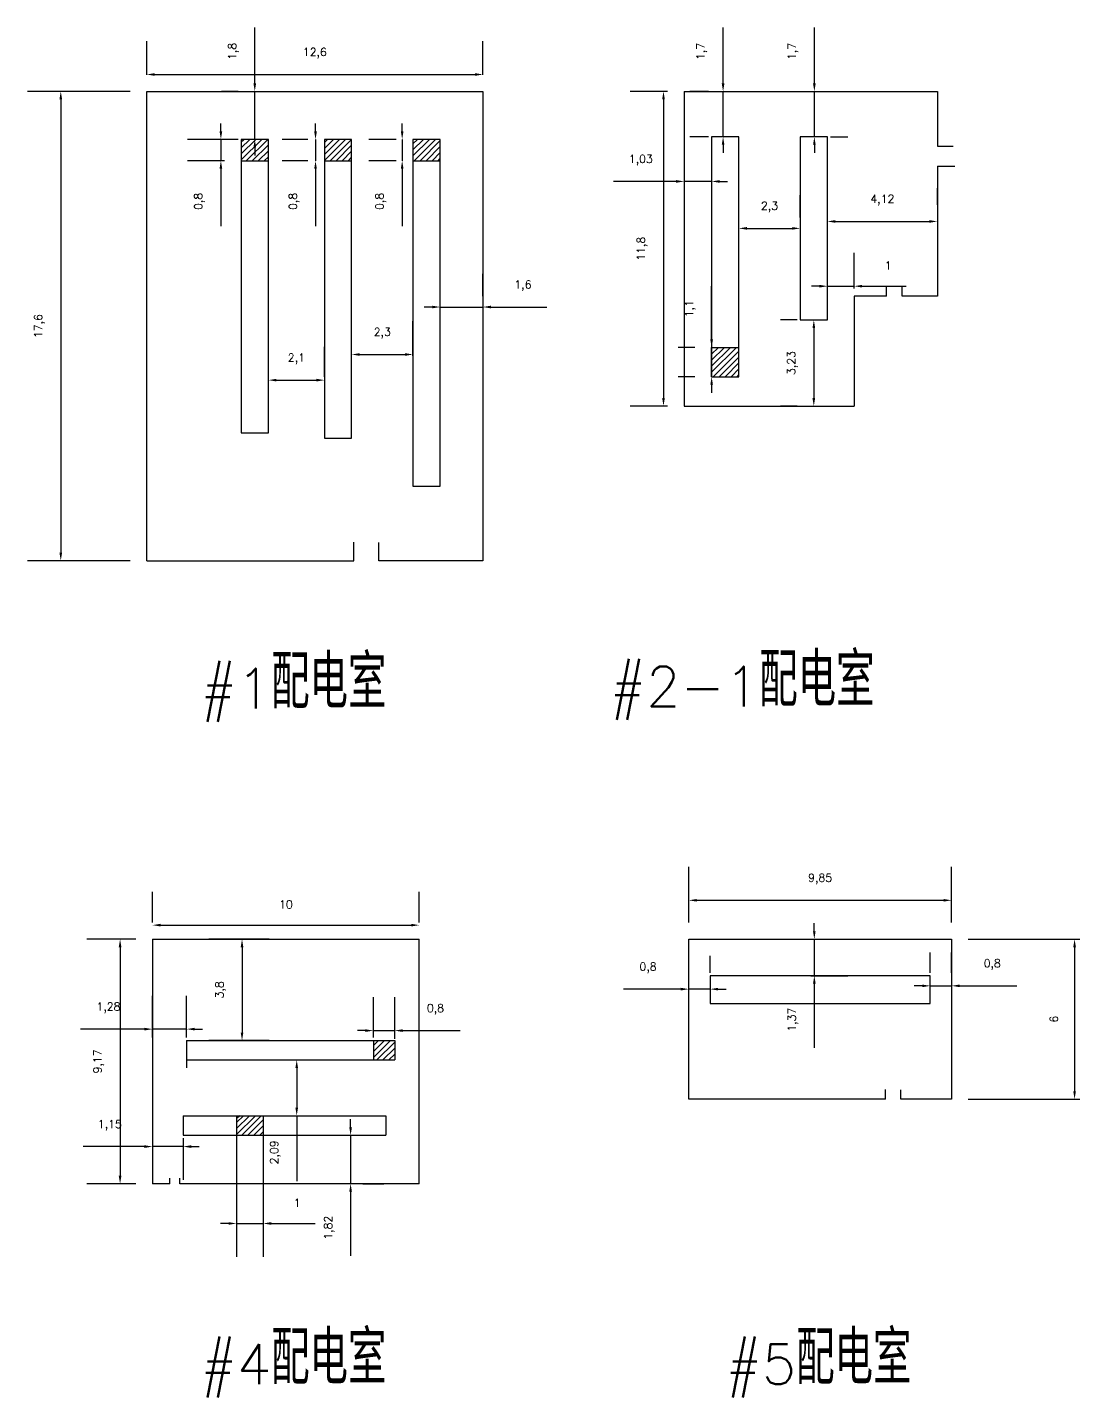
# Model space of a CAD drawing. Header units: millimetres. Extents: x 1023 to 2160, y 1387 to 2829.
# Drawn here: x 1022.7 to 1061.9, y 1386.8 to 1438.2 of the extents above; entities that cross this region are included whole.
import ezdxf

# ---------------------------------------------------------------- set-up
doc = ezdxf.new("R2010")
doc.units = ezdxf.units.MM
doc.layers.add('1', color=112, linetype='Continuous')
doc.styles.get("Standard").update_dxf_attribs({"font": 'txt', "bigfont": 'gbcbig.shx'})
doc.dimstyles.new('ISO-25', dxfattribs={"dimtxt": 0.3, "dimasz": 0.3, "dimexe": 1.25, "dimexo": 0.625, "dimtad": 1, "dimtxsty": 'Standard', "dimcen": 2.5, "dimadec": 0, "dimazin": 0, "dimtfac": 1, "dimtmove": 0, "dimatfit": 3, "dimfxl": 1, "dimarcsym": 0})

# ---------------------------------------------------------------- blocks, each defined once
blk = doc.blocks.new('*D1')
at = {"layer": '1', "color": 0, "lineweight": -2, "transparency": 16777216}
for p, q in [((1027.391, 1404.66), (1027.391, 1405.811)), ((1037.391, 1404.66), (1037.391, 1405.811)), ((1027.691, 1404.561), (1037.091, 1404.561))]:
    blk.add_line(p, q, dxfattribs=at)
at = {"layer": '1', "color": 0, "transparency": 16777216}
for points in [[(1027.691, 1404.611), (1027.691, 1404.511), (1027.391, 1404.561)], [(1037.091, 1404.611), (1037.091, 1404.511), (1037.391, 1404.561)]]:
    blk.add_solid(points, dxfattribs=at)
at = {"layer": 'Defpoints', "color": 0, "transparency": 16777216}
for p in [(1037.391, 1404.561), (1027.391, 1404.035), (1037.391, 1404.035)]:
    blk.add_point(p, dxfattribs=at)
at = {"layer": '1', "color": 0, "transparency": 16777216, "insert": (1032.391, 1405.336), "char_height": 0.3, "attachment_point": 5}
blk.add_mtext('10', dxfattribs=at)
blk = doc.blocks.new('*D2')
at = {"layer": '1', "color": 0, "lineweight": -2, "transparency": 16777216}
for p, q in [((1026.766, 1404.035), (1024.926, 1404.035)), ((1026.176, 1403.735), (1026.176, 1395.165)), ((1026.766, 1394.865), (1024.926, 1394.865))]:
    blk.add_line(p, q, dxfattribs=at)
at = {"layer": '1', "color": 0, "transparency": 16777216}
for points in [[(1026.126, 1403.735), (1026.226, 1403.735), (1026.176, 1404.035)], [(1026.126, 1395.165), (1026.226, 1395.165), (1026.176, 1394.865)]]:
    blk.add_solid(points, dxfattribs=at)
at = {"layer": 'Defpoints', "color": 0, "transparency": 16777216}
for p in [(1027.391, 1404.035), (1026.176, 1394.865), (1027.391, 1394.865)]:
    blk.add_point(p, dxfattribs=at)
at = {"layer": '1', "color": 0, "transparency": 16777216, "insert": (1025.376, 1399.45), "char_height": 0.3, "attachment_point": 5, "rotation": 90}
blk.add_mtext('9,17', dxfattribs=at)
blk = doc.blocks.new('*D3')
at = {"layer": '1', "color": 0, "lineweight": -2, "transparency": 16777216}
for p, q in [((1031.766, 1404.035), (1029.496, 1404.035)), ((1030.746, 1403.735), (1030.746, 1400.535)), ((1031.766, 1400.235), (1029.496, 1400.235))]:
    blk.add_line(p, q, dxfattribs=at)
at = {"layer": '1', "color": 0, "transparency": 16777216}
for points in [[(1030.696, 1403.735), (1030.796, 1403.735), (1030.746, 1404.035)], [(1030.696, 1400.535), (1030.796, 1400.535), (1030.746, 1400.235)]]:
    blk.add_solid(points, dxfattribs=at)
at = {"layer": 'Defpoints', "color": 0, "transparency": 16777216}
for p in [(1032.391, 1404.035), (1030.746, 1400.235), (1032.391, 1400.235)]:
    blk.add_point(p, dxfattribs=at)
at = {"layer": '1', "color": 0, "transparency": 16777216, "insert": (1029.946, 1402.135), "char_height": 0.3, "attachment_point": 5, "rotation": 90}
blk.add_mtext('3,8', dxfattribs=at)
blk = doc.blocks.new('*D4')
at = {"layer": '1', "color": 0, "lineweight": -2, "transparency": 16777216}
for p, q in [((1027.391, 1400.35), (1027.391, 1401.912)), ((1028.671, 1400.35), (1028.671, 1401.912)), ((1027.091, 1400.662), (1024.691, 1400.662)), ((1028.671, 1400.662), (1027.391, 1400.662)), ((1028.971, 1400.662), (1029.271, 1400.662))]:
    blk.add_line(p, q, dxfattribs=at)
at = {"layer": '1', "color": 0, "transparency": 16777216}
for points in [[(1027.091, 1400.712), (1027.091, 1400.612), (1027.391, 1400.662)], [(1028.971, 1400.712), (1028.971, 1400.612), (1028.671, 1400.662)]]:
    blk.add_solid(points, dxfattribs=at)
at = {"layer": 'Defpoints', "color": 0, "transparency": 16777216}
for p in [(1027.391, 1400.662), (1027.391, 1399.725), (1028.671, 1399.725)]:
    blk.add_point(p, dxfattribs=at)
at = {"layer": '1', "color": 0, "transparency": 16777216, "insert": (1025.741, 1401.462), "char_height": 0.3, "attachment_point": 5}
blk.add_mtext('1,28', dxfattribs=at)
blk = doc.blocks.new('*D5')
at = {"layer": '1', "color": 0, "lineweight": -2, "transparency": 16777216}
for p, q in [((1027.391, 1396.57), (1027.391, 1395.008)), ((1028.541, 1396.57), (1028.541, 1395.008)), ((1027.091, 1396.258), (1024.791, 1396.258)), ((1028.541, 1396.258), (1027.391, 1396.258)), ((1028.841, 1396.258), (1029.141, 1396.258))]:
    blk.add_line(p, q, dxfattribs=at)
at = {"layer": '1', "color": 0, "transparency": 16777216}
for points in [[(1027.091, 1396.308), (1027.091, 1396.208), (1027.391, 1396.258)], [(1028.841, 1396.308), (1028.841, 1396.208), (1028.541, 1396.258)]]:
    blk.add_solid(points, dxfattribs=at)
at = {"layer": 'Defpoints', "color": 0, "transparency": 16777216}
for p in [(1027.391, 1397.195), (1028.541, 1397.195), (1027.391, 1396.258)]:
    blk.add_point(p, dxfattribs=at)
at = {"layer": '1', "color": 0, "transparency": 16777216, "insert": (1025.791, 1397.058), "char_height": 0.3, "attachment_point": 5}
blk.add_mtext('1,15', dxfattribs=at)
blk = doc.blocks.new('*D8')
at = {"layer": '1', "color": 0, "lineweight": -2, "transparency": 16777216}
for p, q in [((1035.671, 1400.35), (1035.671, 1401.856)), ((1036.471, 1400.299), (1036.471, 1401.856)), ((1035.371, 1400.606), (1035.071, 1400.606)), ((1035.671, 1400.606), (1036.471, 1400.606)), ((1036.771, 1400.606), (1038.921, 1400.606))]:
    blk.add_line(p, q, dxfattribs=at)
at = {"layer": '1', "color": 0, "transparency": 16777216}
for points in [[(1035.371, 1400.656), (1035.371, 1400.556), (1035.671, 1400.606)], [(1036.771, 1400.656), (1036.771, 1400.556), (1036.471, 1400.606)]]:
    blk.add_solid(points, dxfattribs=at)
at = {"layer": 'Defpoints', "color": 0, "transparency": 16777216}
for p in [(1036.471, 1400.606), (1035.671, 1399.725), (1036.471, 1399.674)]:
    blk.add_point(p, dxfattribs=at)
at = {"layer": '1', "color": 0, "transparency": 16777216, "insert": (1037.996, 1401.406), "char_height": 0.3, "attachment_point": 5}
blk.add_mtext('0,8', dxfattribs=at)
blk = doc.blocks.new('*D10')
at = {"layer": '1', "color": 0, "lineweight": -2, "transparency": 16777216}
for p, q in [((1034.816, 1396.985), (1034.816, 1397.285)), ((1034.816, 1396.685), (1034.816, 1394.865)), ((1035.269, 1396.685), (1036.066, 1396.685)), ((1034.816, 1394.565), (1034.816, 1392.165)), ((1035.269, 1394.865), (1036.066, 1394.865))]:
    blk.add_line(p, q, dxfattribs=at)
at = {"layer": '1', "color": 0, "transparency": 16777216}
for points in [[(1034.766, 1396.985), (1034.866, 1396.985), (1034.816, 1396.685)], [(1034.766, 1394.565), (1034.866, 1394.565), (1034.816, 1394.865)]]:
    blk.add_solid(points, dxfattribs=at)
at = {"layer": 'Defpoints', "color": 0, "transparency": 16777216}
for p in [(1034.644, 1396.685), (1034.644, 1394.865), (1034.816, 1394.865)]:
    blk.add_point(p, dxfattribs=at)
at = {"layer": '1', "color": 0, "transparency": 16777216, "insert": (1034.016, 1393.215), "char_height": 0.3, "attachment_point": 5, "rotation": 90}
blk.add_mtext('1,82', dxfattribs=at)
blk = doc.blocks.new('*D11')
at = {"layer": '1', "color": 0, "lineweight": -2, "transparency": 16777216}
for p, q in [((1032.459, 1399.505), (1034.046, 1399.505)), ((1032.796, 1399.205), (1032.796, 1397.715)), ((1032.459, 1397.415), (1034.046, 1397.415)), ((1032.796, 1397.415), (1032.796, 1394.965))]:
    blk.add_line(p, q, dxfattribs=at)
at = {"layer": '1', "color": 0, "transparency": 16777216}
for points in [[(1032.746, 1399.205), (1032.846, 1399.205), (1032.796, 1399.505)], [(1032.746, 1397.715), (1032.846, 1397.715), (1032.796, 1397.415)]]:
    blk.add_solid(points, dxfattribs=at)
at = {"layer": 'Defpoints', "color": 0, "transparency": 16777216}
for p in [(1031.834, 1399.505), (1031.834, 1397.415), (1032.796, 1397.415)]:
    blk.add_point(p, dxfattribs=at)
at = {"layer": '1', "color": 0, "transparency": 16777216, "insert": (1031.996, 1396.04), "char_height": 0.3, "attachment_point": 5, "rotation": 90}
blk.add_mtext('2,09', dxfattribs=at)
blk = doc.blocks.new('*D12')
at = {"layer": '1', "color": 0, "lineweight": -2, "transparency": 16777216}
for p, q in [((1030.541, 1396.79), (1030.541, 1392.124)), ((1031.541, 1396.79), (1031.541, 1392.124)), ((1030.241, 1393.374), (1029.941, 1393.374)), ((1030.541, 1393.374), (1031.541, 1393.374)), ((1031.841, 1393.374), (1033.491, 1393.374))]:
    blk.add_line(p, q, dxfattribs=at)
at = {"layer": '1', "color": 0, "transparency": 16777216}
for points in [[(1030.241, 1393.424), (1030.241, 1393.324), (1030.541, 1393.374)], [(1031.841, 1393.424), (1031.841, 1393.324), (1031.541, 1393.374)]]:
    blk.add_solid(points, dxfattribs=at)
at = {"layer": 'Defpoints', "color": 0, "transparency": 16777216}
for p in [(1030.541, 1397.415), (1031.541, 1397.415), (1031.541, 1393.374)]:
    blk.add_point(p, dxfattribs=at)
at = {"layer": '1', "color": 0, "transparency": 16777216, "insert": (1032.816, 1394.149), "char_height": 0.3, "attachment_point": 5}
blk.add_mtext('1', dxfattribs=at)
blk = doc.blocks.new('*D13')
at = {"layer": '1', "color": 0, "lineweight": -2, "transparency": 16777216}
for p, q in [((1047.489, 1402.77), (1047.489, 1403.411)), ((1048.289, 1402.77), (1048.289, 1403.411)), ((1047.189, 1402.161), (1045.039, 1402.161)), ((1048.289, 1402.161), (1047.489, 1402.161)), ((1048.589, 1402.161), (1048.889, 1402.161))]:
    blk.add_line(p, q, dxfattribs=at)
at = {"layer": '1', "color": 0, "transparency": 16777216}
for points in [[(1047.189, 1402.211), (1047.189, 1402.111), (1047.489, 1402.161)], [(1048.589, 1402.211), (1048.589, 1402.111), (1048.289, 1402.161)]]:
    blk.add_solid(points, dxfattribs=at)
at = {"layer": 'Defpoints', "color": 0, "transparency": 16777216}
for p in [(1047.489, 1402.161), (1047.489, 1402.145), (1048.289, 1402.145)]:
    blk.add_point(p, dxfattribs=at)
at = {"layer": '1', "color": 0, "transparency": 16777216, "insert": (1045.964, 1402.961), "char_height": 0.3, "attachment_point": 5}
blk.add_mtext('0,8', dxfattribs=at)
blk = doc.blocks.new('*D15')
at = {"layer": '1', "color": 0, "lineweight": -2, "transparency": 16777216}
for p, q in [((1056.539, 1402.77), (1056.539, 1403.535)), ((1057.339, 1402.77), (1057.339, 1403.535)), ((1056.239, 1402.285), (1055.939, 1402.285)), ((1056.539, 1402.285), (1057.339, 1402.285)), ((1057.639, 1402.285), (1059.789, 1402.285))]:
    blk.add_line(p, q, dxfattribs=at)
at = {"layer": '1', "color": 0, "transparency": 16777216}
for points in [[(1056.239, 1402.335), (1056.239, 1402.235), (1056.539, 1402.285)], [(1057.639, 1402.335), (1057.639, 1402.235), (1057.339, 1402.285)]]:
    blk.add_solid(points, dxfattribs=at)
at = {"layer": 'Defpoints', "color": 0, "transparency": 16777216}
for p in [(1056.539, 1402.145), (1057.339, 1402.285), (1057.339, 1402.145)]:
    blk.add_point(p, dxfattribs=at)
at = {"layer": '1', "color": 0, "transparency": 16777216, "insert": (1058.864, 1403.085), "char_height": 0.3, "attachment_point": 5}
blk.add_mtext('0,8', dxfattribs=at)
blk = doc.blocks.new('*D17')
at = {"layer": '1', "color": 0, "lineweight": -2, "transparency": 16777216}
for p, q in [((1057.964, 1404.035), (1063.2, 1404.035)), ((1061.95, 1403.735), (1061.95, 1398.335)), ((1057.964, 1398.035), (1063.2, 1398.035))]:
    blk.add_line(p, q, dxfattribs=at)
at = {"layer": '1', "color": 0, "transparency": 16777216}
for points in [[(1061.9, 1403.735), (1062, 1403.735), (1061.95, 1404.035)], [(1061.9, 1398.335), (1062, 1398.335), (1061.95, 1398.035)]]:
    blk.add_solid(points, dxfattribs=at)
at = {"layer": 'Defpoints', "color": 0, "transparency": 16777216}
for p in [(1057.339, 1404.035), (1057.339, 1398.035), (1061.95, 1398.035)]:
    blk.add_point(p, dxfattribs=at)
at = {"layer": '1', "color": 0, "transparency": 16777216, "insert": (1061.175, 1401.035), "char_height": 0.3, "attachment_point": 5, "rotation": 90}
blk.add_mtext('6', dxfattribs=at)
blk = doc.blocks.new('*D31')
at = {"layer": '1', "color": 0, "lineweight": -2, "transparency": 16777216}
for p, q in [((1052.196, 1404.335), (1052.196, 1404.635)), ((1052.066, 1404.035), (1053.446, 1404.035)), ((1052.196, 1404.035), (1052.196, 1402.665)), ((1052.066, 1402.665), (1053.446, 1402.665)), ((1052.196, 1402.365), (1052.196, 1399.965))]:
    blk.add_line(p, q, dxfattribs=at)
at = {"layer": '1', "color": 0, "transparency": 16777216}
for points in [[(1052.146, 1404.335), (1052.246, 1404.335), (1052.196, 1404.035)], [(1052.146, 1402.365), (1052.246, 1402.365), (1052.196, 1402.665)]]:
    blk.add_solid(points, dxfattribs=at)
at = {"layer": 'Defpoints', "color": 0, "transparency": 16777216}
for p in [(1051.441, 1404.035), (1051.441, 1402.665), (1052.196, 1402.665)]:
    blk.add_point(p, dxfattribs=at)
at = {"layer": '1', "color": 0, "transparency": 16777216, "insert": (1051.396, 1401.015), "char_height": 0.3, "attachment_point": 5, "rotation": 90}
blk.add_mtext('1,37', dxfattribs=at)
blk = doc.blocks.new('*D32')
at = {"layer": '1', "color": 0, "lineweight": -2, "transparency": 16777216}
for p, q in [((1047.489, 1404.66), (1047.489, 1406.742)), ((1057.339, 1404.66), (1057.339, 1406.742)), ((1047.789, 1405.492), (1057.039, 1405.492))]:
    blk.add_line(p, q, dxfattribs=at)
at = {"layer": '1', "color": 0, "transparency": 16777216}
for points in [[(1047.789, 1405.542), (1047.789, 1405.442), (1047.489, 1405.492)], [(1057.039, 1405.542), (1057.039, 1405.442), (1057.339, 1405.492)]]:
    blk.add_solid(points, dxfattribs=at)
at = {"layer": 'Defpoints', "color": 0, "transparency": 16777216}
for p in [(1057.339, 1405.492), (1047.489, 1404.035), (1057.339, 1404.035)]:
    blk.add_point(p, dxfattribs=at)
at = {"layer": '1', "color": 0, "transparency": 16777216, "insert": (1052.414, 1406.292), "char_height": 0.3, "attachment_point": 5}
blk.add_mtext('9,85', dxfattribs=at)
blk = doc.blocks.new('*D34')
at = {"layer": '1', "color": 0, "lineweight": -2, "transparency": 16777216}
for p, q in [((1027.174, 1436.448), (1027.174, 1437.707)), ((1039.774, 1436.448), (1039.774, 1437.707)), ((1027.474, 1436.457), (1039.474, 1436.457))]:
    blk.add_line(p, q, dxfattribs=at)
at = {"layer": '1', "color": 0, "transparency": 16777216}
for points in [[(1027.474, 1436.507), (1027.474, 1436.407), (1027.174, 1436.457)], [(1039.474, 1436.507), (1039.474, 1436.407), (1039.774, 1436.457)]]:
    blk.add_solid(points, dxfattribs=at)
at = {"layer": 'Defpoints', "color": 0, "transparency": 16777216}
for p in [(1039.774, 1436.457), (1027.174, 1435.823), (1039.774, 1435.823)]:
    blk.add_point(p, dxfattribs=at)
at = {"layer": '1', "color": 0, "transparency": 16777216, "insert": (1033.474, 1437.257), "char_height": 0.3, "attachment_point": 5}
blk.add_mtext('12,6', dxfattribs=at)
blk = doc.blocks.new('*D35')
at = {"layer": '1', "color": 0, "lineweight": -2, "transparency": 16777216}
for p, q in [((1038.174, 1428.148), (1038.174, 1428.988)), ((1039.774, 1428.148), (1039.774, 1428.988)), ((1037.874, 1427.738), (1037.574, 1427.738)), ((1038.174, 1427.738), (1039.774, 1427.738)), ((1040.074, 1427.738), (1042.174, 1427.738))]:
    blk.add_line(p, q, dxfattribs=at)
at = {"layer": '1', "color": 0, "transparency": 16777216}
for points in [[(1037.874, 1427.788), (1037.874, 1427.688), (1038.174, 1427.738)], [(1040.074, 1427.788), (1040.074, 1427.688), (1039.774, 1427.738)]]:
    blk.add_solid(points, dxfattribs=at)
at = {"layer": 'Defpoints', "color": 0, "transparency": 16777216}
for p in [(1038.174, 1427.523), (1039.774, 1427.738), (1039.774, 1427.523)]:
    blk.add_point(p, dxfattribs=at)
at = {"layer": '1', "color": 0, "transparency": 16777216, "insert": (1041.274, 1428.538), "char_height": 0.3, "attachment_point": 5}
blk.add_mtext('1,6', dxfattribs=at)
blk = doc.blocks.new('*D36')
at = {"layer": '1', "color": 0, "lineweight": -2, "transparency": 16777216}
for p, q in [((1034.854, 1425.907), (1034.854, 1427.208)), ((1037.154, 1425.907), (1037.154, 1427.208)), ((1035.154, 1425.958), (1036.854, 1425.958))]:
    blk.add_line(p, q, dxfattribs=at)
at = {"layer": '1', "color": 0, "transparency": 16777216}
for points in [[(1035.154, 1426.008), (1035.154, 1425.908), (1034.854, 1425.958)], [(1036.854, 1426.008), (1036.854, 1425.908), (1037.154, 1425.958)]]:
    blk.add_solid(points, dxfattribs=at)
at = {"layer": 'Defpoints', "color": 0, "transparency": 16777216}
for p in [(1037.154, 1425.958), (1034.854, 1425.282), (1037.154, 1425.282)]:
    blk.add_point(p, dxfattribs=at)
at = {"layer": '1', "color": 0, "transparency": 16777216, "insert": (1036.004, 1426.758), "char_height": 0.3, "attachment_point": 5}
blk.add_mtext('2,3', dxfattribs=at)
blk = doc.blocks.new('*D37')
at = {"layer": '1', "color": 0, "lineweight": -2, "transparency": 16777216}
for p, q in [((1031.734, 1425.124), (1031.734, 1426.247)), ((1033.834, 1425.124), (1033.834, 1426.247)), ((1032.034, 1424.997), (1033.534, 1424.997))]:
    blk.add_line(p, q, dxfattribs=at)
at = {"layer": '1', "color": 0, "transparency": 16777216}
for points in [[(1032.034, 1425.047), (1032.034, 1424.947), (1031.734, 1424.997)], [(1033.534, 1425.047), (1033.534, 1424.947), (1033.834, 1424.997)]]:
    blk.add_solid(points, dxfattribs=at)
at = {"layer": 'Defpoints', "color": 0, "transparency": 16777216}
for p in [(1033.834, 1424.997), (1031.734, 1424.499), (1033.834, 1424.499)]:
    blk.add_point(p, dxfattribs=at)
at = {"layer": '1', "color": 0, "transparency": 16777216, "insert": (1032.784, 1425.797), "char_height": 0.3, "attachment_point": 5}
blk.add_mtext('2,1', dxfattribs=at)
blk = doc.blocks.new('*D38')
at = {"layer": '1', "color": 0, "lineweight": -2, "transparency": 16777216}
for p, q in [((1029.954, 1434.323), (1029.954, 1434.623)), ((1030.089, 1434.023), (1028.704, 1434.023)), ((1029.954, 1434.023), (1029.954, 1433.223)), ((1030.089, 1433.223), (1028.704, 1433.223)), ((1029.954, 1432.923), (1029.954, 1430.773))]:
    blk.add_line(p, q, dxfattribs=at)
at = {"layer": '1', "color": 0, "transparency": 16777216}
for points in [[(1029.904, 1434.323), (1030.004, 1434.323), (1029.954, 1434.023)], [(1029.904, 1432.923), (1030.004, 1432.923), (1029.954, 1433.223)]]:
    blk.add_solid(points, dxfattribs=at)
at = {"layer": 'Defpoints', "color": 0, "transparency": 16777216}
for p in [(1030.714, 1434.023), (1029.954, 1433.223), (1030.714, 1433.223)]:
    blk.add_point(p, dxfattribs=at)
at = {"layer": '1', "color": 0, "transparency": 16777216, "insert": (1029.154, 1431.698), "char_height": 0.3, "attachment_point": 5, "rotation": 90}
blk.add_mtext('0,8', dxfattribs=at)
blk = doc.blocks.new('*D39')
at = {"layer": '1', "color": 0, "lineweight": -2, "transparency": 16777216}
for p, q in [((1033.501, 1434.323), (1033.501, 1434.623)), ((1033.209, 1434.023), (1032.251, 1434.023)), ((1033.501, 1434.023), (1033.501, 1433.223)), ((1033.209, 1433.223), (1032.251, 1433.223)), ((1033.501, 1432.923), (1033.501, 1430.773))]:
    blk.add_line(p, q, dxfattribs=at)
at = {"layer": '1', "color": 0, "transparency": 16777216}
for points in [[(1033.451, 1434.323), (1033.551, 1434.323), (1033.501, 1434.023)], [(1033.451, 1432.923), (1033.551, 1432.923), (1033.501, 1433.223)]]:
    blk.add_solid(points, dxfattribs=at)
at = {"layer": 'Defpoints', "color": 0, "transparency": 16777216}
for p in [(1033.834, 1434.023), (1033.501, 1433.223), (1033.834, 1433.223)]:
    blk.add_point(p, dxfattribs=at)
at = {"layer": '1', "color": 0, "transparency": 16777216, "insert": (1032.701, 1431.698), "char_height": 0.3, "attachment_point": 5, "rotation": 90}
blk.add_mtext('0,8', dxfattribs=at)
blk = doc.blocks.new('*D40')
at = {"layer": '1', "color": 0, "lineweight": -2, "transparency": 16777216}
for p, q in [((1036.748, 1434.323), (1036.748, 1434.623)), ((1036.529, 1434.023), (1035.498, 1434.023)), ((1036.748, 1434.023), (1036.748, 1433.223)), ((1036.529, 1433.223), (1035.498, 1433.223)), ((1036.748, 1432.923), (1036.748, 1430.773))]:
    blk.add_line(p, q, dxfattribs=at)
at = {"layer": '1', "color": 0, "transparency": 16777216}
for points in [[(1036.698, 1434.323), (1036.798, 1434.323), (1036.748, 1434.023)], [(1036.698, 1432.923), (1036.798, 1432.923), (1036.748, 1433.223)]]:
    blk.add_solid(points, dxfattribs=at)
at = {"layer": 'Defpoints', "color": 0, "transparency": 16777216}
for p in [(1037.154, 1434.023), (1036.748, 1433.223), (1037.154, 1433.223)]:
    blk.add_point(p, dxfattribs=at)
at = {"layer": '1', "color": 0, "transparency": 16777216, "insert": (1035.948, 1431.698), "char_height": 0.3, "attachment_point": 5, "rotation": 90}
blk.add_mtext('0,8', dxfattribs=at)
blk = doc.blocks.new('*D41')
at = {"layer": '1', "color": 0, "lineweight": -2, "transparency": 16777216}
for p, q in [((1026.549, 1435.823), (1022.703, 1435.823)), ((1023.953, 1435.523), (1023.953, 1418.523)), ((1026.549, 1418.223), (1022.703, 1418.223))]:
    blk.add_line(p, q, dxfattribs=at)
at = {"layer": '1', "color": 0, "transparency": 16777216}
for points in [[(1023.903, 1435.523), (1024.003, 1435.523), (1023.953, 1435.823)], [(1023.903, 1418.523), (1024.003, 1418.523), (1023.953, 1418.223)]]:
    blk.add_solid(points, dxfattribs=at)
at = {"layer": 'Defpoints', "color": 0, "transparency": 16777216}
for p in [(1027.174, 1435.823), (1023.953, 1418.223), (1027.174, 1418.223)]:
    blk.add_point(p, dxfattribs=at)
at = {"layer": '1', "color": 0, "transparency": 16777216, "insert": (1023.153, 1427.023), "char_height": 0.3, "attachment_point": 5, "rotation": 90}
blk.add_mtext('17,6', dxfattribs=at)
blk = doc.blocks.new('*D42')
at = {"layer": '1', "color": 0, "lineweight": -2, "transparency": 16777216}
for p, q in [((1031.224, 1436.123), (1031.224, 1438.223)), ((1030.599, 1435.823), (1029.974, 1435.823)), ((1031.224, 1434.023), (1031.224, 1435.823)), ((1030.599, 1434.023), (1029.974, 1434.023)), ((1031.224, 1433.723), (1031.224, 1433.423))]:
    blk.add_line(p, q, dxfattribs=at)
at = {"layer": '1', "color": 0, "transparency": 16777216}
for points in [[(1031.174, 1436.123), (1031.274, 1436.123), (1031.224, 1435.823)], [(1031.174, 1433.723), (1031.274, 1433.723), (1031.224, 1434.023)]]:
    blk.add_solid(points, dxfattribs=at)
at = {"layer": 'Defpoints', "color": 0, "transparency": 16777216}
for p in [(1031.224, 1435.823), (1031.224, 1435.823), (1031.224, 1434.023)]:
    blk.add_point(p, dxfattribs=at)
at = {"layer": '1', "color": 0, "transparency": 16777216, "insert": (1030.424, 1437.323), "char_height": 0.3, "attachment_point": 5, "rotation": 90}
blk.add_mtext('1,8', dxfattribs=at)
blk = doc.blocks.new('*D44')
at = {"layer": '1', "color": 0, "lineweight": -2, "transparency": 16777216}
for p, q in [((1046.692, 1435.823), (1045.293, 1435.823)), ((1046.543, 1435.523), (1046.543, 1424.323)), ((1046.692, 1424.023), (1045.293, 1424.023))]:
    blk.add_line(p, q, dxfattribs=at)
at = {"layer": '1', "color": 0, "transparency": 16777216}
for points in [[(1046.493, 1435.523), (1046.593, 1435.523), (1046.543, 1435.823)], [(1046.493, 1424.323), (1046.593, 1424.323), (1046.543, 1424.023)]]:
    blk.add_solid(points, dxfattribs=at)
at = {"layer": 'Defpoints', "color": 0, "transparency": 16777216}
for p in [(1047.317, 1435.823), (1046.543, 1424.023), (1047.317, 1424.023)]:
    blk.add_point(p, dxfattribs=at)
at = {"layer": '1', "color": 0, "transparency": 16777216, "insert": (1045.743, 1429.923), "char_height": 0.3, "attachment_point": 5, "rotation": 90}
blk.add_mtext('11,8', dxfattribs=at)
blk = doc.blocks.new('*D45')
at = {"layer": '1', "color": 0, "lineweight": -2, "transparency": 16777216}
for p, q in [((1048.776, 1436.123), (1048.776, 1438.223)), ((1048.232, 1435.823), (1047.526, 1435.823)), ((1048.776, 1434.123), (1048.776, 1435.823)), ((1048.232, 1434.123), (1047.526, 1434.123)), ((1048.776, 1433.823), (1048.776, 1433.523))]:
    blk.add_line(p, q, dxfattribs=at)
at = {"layer": '1', "color": 0, "transparency": 16777216}
for points in [[(1048.726, 1436.123), (1048.826, 1436.123), (1048.776, 1435.823)], [(1048.726, 1433.823), (1048.826, 1433.823), (1048.776, 1434.123)]]:
    blk.add_solid(points, dxfattribs=at)
at = {"layer": 'Defpoints', "color": 0, "transparency": 16777216}
for p in [(1048.776, 1435.823), (1048.857, 1435.823), (1048.857, 1434.123)]:
    blk.add_point(p, dxfattribs=at)
at = {"layer": '1', "color": 0, "transparency": 16777216, "insert": (1047.976, 1437.323), "char_height": 0.3, "attachment_point": 5, "rotation": 90}
blk.add_mtext('1,7', dxfattribs=at)
blk = doc.blocks.new('*D46')
at = {"layer": '1', "color": 0, "lineweight": -2, "transparency": 16777216}
for p, q in [((1052.197, 1436.123), (1052.197, 1438.223)), ((1052.197, 1434.123), (1052.197, 1435.823)), ((1052.802, 1435.823), (1053.447, 1435.823)), ((1052.802, 1434.123), (1053.447, 1434.123)), ((1052.197, 1433.823), (1052.197, 1433.523))]:
    blk.add_line(p, q, dxfattribs=at)
at = {"layer": '1', "color": 0, "transparency": 16777216}
for points in [[(1052.147, 1436.123), (1052.247, 1436.123), (1052.197, 1435.823)], [(1052.147, 1433.823), (1052.247, 1433.823), (1052.197, 1434.123)]]:
    blk.add_solid(points, dxfattribs=at)
at = {"layer": 'Defpoints', "color": 0, "transparency": 16777216}
for p in [(1052.177, 1435.823), (1052.197, 1435.823), (1052.177, 1434.123)]:
    blk.add_point(p, dxfattribs=at)
at = {"layer": '1', "color": 0, "transparency": 16777216, "insert": (1051.397, 1437.323), "char_height": 0.3, "attachment_point": 5, "rotation": 90}
blk.add_mtext('1,7', dxfattribs=at)
blk = doc.blocks.new('*D47')
at = {"layer": '1', "color": 0, "lineweight": -2, "transparency": 16777216}
for p, q in [((1049.367, 1431.093), (1049.367, 1431.938)), ((1051.667, 1431.093), (1051.667, 1431.938)), ((1049.667, 1430.688), (1051.367, 1430.688))]:
    blk.add_line(p, q, dxfattribs=at)
at = {"layer": '1', "color": 0, "transparency": 16777216}
for points in [[(1049.667, 1430.738), (1049.667, 1430.638), (1049.367, 1430.688)], [(1051.367, 1430.738), (1051.367, 1430.638), (1051.667, 1430.688)]]:
    blk.add_solid(points, dxfattribs=at)
at = {"layer": 'Defpoints', "color": 0, "transparency": 16777216}
for p in [(1049.367, 1430.468), (1051.667, 1430.688), (1051.667, 1430.468)]:
    blk.add_point(p, dxfattribs=at)
at = {"layer": '1', "color": 0, "transparency": 16777216, "insert": (1050.517, 1431.488), "char_height": 0.3, "attachment_point": 5}
blk.add_mtext('2,3', dxfattribs=at)
blk = doc.blocks.new('*D49')
at = {"layer": '1', "color": 0, "lineweight": -2, "transparency": 16777216}
for p, q in [((1047.017, 1432.448), (1044.667, 1432.448)), ((1048.347, 1432.448), (1047.317, 1432.448)), ((1048.647, 1432.448), (1048.947, 1432.448)), ((1047.317, 1432.24), (1047.317, 1431.198)), ((1048.347, 1432.24), (1048.347, 1431.198))]:
    blk.add_line(p, q, dxfattribs=at)
at = {"layer": '1', "color": 0, "transparency": 16777216}
for points in [[(1047.017, 1432.498), (1047.017, 1432.398), (1047.317, 1432.448)], [(1048.647, 1432.498), (1048.647, 1432.398), (1048.347, 1432.448)]]:
    blk.add_solid(points, dxfattribs=at)
at = {"layer": 'Defpoints', "color": 0, "transparency": 16777216}
for p in [(1047.317, 1432.865), (1047.317, 1432.448), (1048.347, 1432.865)]:
    blk.add_point(p, dxfattribs=at)
at = {"layer": '1', "color": 0, "transparency": 16777216, "insert": (1045.692, 1433.248), "char_height": 0.3, "attachment_point": 5}
blk.add_mtext('1,03', dxfattribs=at)
blk = doc.blocks.new('*D51')
at = {"layer": '1', "color": 0, "lineweight": -2, "transparency": 16777216}
for p, q in [((1051.552, 1427.253), (1050.927, 1427.253)), ((1052.177, 1426.953), (1052.177, 1424.323)), ((1051.552, 1424.023), (1050.927, 1424.023))]:
    blk.add_line(p, q, dxfattribs=at)
at = {"layer": '1', "color": 0, "transparency": 16777216}
for points in [[(1052.127, 1426.953), (1052.227, 1426.953), (1052.177, 1427.253)], [(1052.127, 1424.323), (1052.227, 1424.323), (1052.177, 1424.023)]]:
    blk.add_solid(points, dxfattribs=at)
at = {"layer": 'Defpoints', "color": 0, "transparency": 16777216}
for p in [(1052.177, 1427.253), (1052.177, 1424.023), (1052.177, 1424.023)]:
    blk.add_point(p, dxfattribs=at)
at = {"layer": '1', "color": 0, "transparency": 16777216, "insert": (1051.377, 1425.638), "char_height": 0.3, "attachment_point": 5, "rotation": 90}
blk.add_mtext('3,23', dxfattribs=at)
blk = doc.blocks.new('*D53')
at = {"layer": '1', "color": 0, "lineweight": -2, "transparency": 16777216}
for p, q in [((1052.687, 1431.572), (1052.687, 1432.197)), ((1056.807, 1431.572), (1056.807, 1432.197)), ((1052.987, 1430.947), (1056.507, 1430.947))]:
    blk.add_line(p, q, dxfattribs=at)
at = {"layer": '1', "color": 0, "transparency": 16777216}
for points in [[(1052.987, 1430.997), (1052.987, 1430.897), (1052.687, 1430.947)], [(1056.507, 1430.997), (1056.507, 1430.897), (1056.807, 1430.947)]]:
    blk.add_solid(points, dxfattribs=at)
at = {"layer": 'Defpoints', "color": 0, "transparency": 16777216}
for p in [(1052.687, 1430.947), (1056.807, 1430.947), (1056.807, 1430.947)]:
    blk.add_point(p, dxfattribs=at)
at = {"layer": '1', "color": 0, "transparency": 16777216, "insert": (1054.747, 1431.747), "char_height": 0.3, "attachment_point": 5}
blk.add_mtext('4,12', dxfattribs=at)
blk = doc.blocks.new('*D56')
at = {"layer": '1', "color": 0, "lineweight": -2, "transparency": 16777216}
for p, q in [((1048.347, 1426.523), (1048.347, 1428.523)), ((1047.722, 1426.223), (1047.097, 1426.223)), ((1048.347, 1425.123), (1048.347, 1426.223)), ((1047.722, 1425.123), (1047.097, 1425.123)), ((1048.347, 1424.823), (1048.347, 1424.523))]:
    blk.add_line(p, q, dxfattribs=at)
at = {"layer": '1', "color": 0, "transparency": 16777216}
for points in [[(1048.297, 1426.523), (1048.397, 1426.523), (1048.347, 1426.223)], [(1048.297, 1424.823), (1048.397, 1424.823), (1048.347, 1425.123)]]:
    blk.add_solid(points, dxfattribs=at)
at = {"layer": 'Defpoints', "color": 0, "transparency": 16777216}
for p in [(1048.347, 1426.223), (1048.347, 1426.223), (1048.347, 1425.123)]:
    blk.add_point(p, dxfattribs=at)
at = {"layer": '1', "color": 0, "transparency": 16777216, "insert": (1047.547, 1427.673), "char_height": 0.3, "attachment_point": 5, "rotation": 90}
blk.add_mtext('1,1', dxfattribs=at)
blk = doc.blocks.new('*D76')
at = {"layer": '1', "color": 0, "lineweight": -2, "transparency": 16777216}
for p, q in [((1052.687, 1428.436), (1052.687, 1429.77)), ((1053.687, 1428.436), (1053.687, 1429.77)), ((1052.387, 1428.52), (1052.087, 1428.52)), ((1052.687, 1428.52), (1053.687, 1428.52)), ((1053.987, 1428.52), (1055.637, 1428.52))]:
    blk.add_line(p, q, dxfattribs=at)
at = {"layer": '1', "color": 0, "transparency": 16777216}
for points in [[(1052.387, 1428.57), (1052.387, 1428.47), (1052.687, 1428.52)], [(1053.987, 1428.57), (1053.987, 1428.47), (1053.687, 1428.52)]]:
    blk.add_solid(points, dxfattribs=at)
at = {"layer": 'Defpoints', "color": 0, "transparency": 16777216}
for p in [(1053.687, 1428.52), (1052.687, 1427.811), (1053.687, 1427.811)]:
    blk.add_point(p, dxfattribs=at)
at = {"layer": '1', "color": 0, "transparency": 16777216, "insert": (1054.962, 1429.295), "char_height": 0.3, "attachment_point": 5}
blk.add_mtext('1', dxfattribs=at)

msp = doc.modelspace()

# ---------------------------------------------------------------- hatches: boundary and pattern name
h = msp.add_hatch()
h.set_pattern_fill('ANSI31', color=256, scale=0.05, style=0)
h.paths.add_polyline_path([(1031.734, 1434.023), (1030.714, 1434.023), (1030.714, 1433.223), (1031.734, 1433.223)])
h = msp.add_hatch()
h.set_pattern_fill('ANSI31', color=256, scale=0.05, style=0)
h.paths.add_polyline_path([(1038.174, 1434.023), (1037.154, 1434.023), (1037.154, 1433.223), (1038.174, 1433.223)])
h.paths.add_polyline_path([(1034.854, 1434.023), (1033.834, 1434.023), (1033.834, 1433.223), (1034.854, 1433.223)])
h = msp.add_hatch()
h.set_pattern_fill('ANSI31', color=256, scale=0.05, style=0)
h.paths.add_polyline_path([(1049.367, 1426.223), (1048.347, 1426.223), (1048.347, 1425.123), (1049.367, 1425.123)])
h = msp.add_hatch()
h.set_pattern_fill('ANSI31', color=256, scale=0.05, style=0)
h.paths.add_polyline_path([(1036.471, 1400.235), (1035.671, 1400.235), (1035.671, 1399.505), (1036.471, 1399.505)])
h.paths.add_polyline_path([(1031.541, 1397.415), (1030.681, 1397.415), (1030.541, 1397.312), (1030.541, 1396.685), (1031.541, 1396.685)])

# ---------------------------------------------------------------- linework, layer by layer
for p, q in [((1027.174, 1418.223), (1027.174, 1435.823)), ((1027.174, 1435.823), (1039.774, 1435.823)), ((1039.774, 1435.823), (1039.774, 1418.223)), ((1047.317, 1435.823), (1056.807, 1435.823)), ((1047.317, 1435.823), (1047.317, 1424.023)), ((1056.807, 1435.823), (1056.807, 1433.77)), ((1030.714, 1434.023), (1030.714, 1423.023)), ((1031.734, 1434.023), (1030.714, 1434.023)), ((1031.734, 1423.023), (1031.734, 1434.023)), ((1033.834, 1434.023), (1033.834, 1422.823)), ((1034.854, 1434.023), (1033.834, 1434.023)), ((1034.854, 1422.823), (1034.854, 1434.023)), ((1037.154, 1434.023), (1037.154, 1421.023)), ((1038.174, 1434.023), (1037.154, 1434.023)), ((1038.174, 1421.023), (1038.174, 1434.023)), ((1048.347, 1434.123), (1048.347, 1425.123)), ((1049.367, 1434.123), (1048.347, 1434.123)), ((1049.367, 1425.123), (1049.367, 1434.123)), ((1051.667, 1434.123), (1051.667, 1427.253)), ((1052.687, 1434.123), (1051.667, 1434.123)), ((1052.687, 1427.253), (1052.687, 1434.123)), ((1056.807, 1433.77), (1057.397, 1433.77)), ((1030.714, 1433.223), (1031.734, 1433.223)), ((1033.834, 1433.223), (1034.854, 1433.223)), ((1037.154, 1433.223), (1038.174, 1433.223)), ((1056.807, 1433.025), (1056.807, 1428.149)), ((1056.807, 1433.025), (1057.463, 1433.025)), ((1054.906, 1428.149), (1054.906, 1428.481)), ((1055.488, 1428.149), (1055.488, 1428.488)), ((1053.687, 1428.149), (1053.687, 1424.023)), ((1054.906, 1428.149), (1053.687, 1428.149)), ((1056.807, 1428.149), (1055.488, 1428.149)), ((1051.667, 1427.253), (1052.687, 1427.253)), ((1048.347, 1426.223), (1049.367, 1426.223)), ((1048.347, 1425.123), (1049.367, 1425.123)), ((1047.317, 1424.023), (1053.687, 1424.023)), ((1030.714, 1423.023), (1031.734, 1423.023)), ((1033.834, 1422.823), (1034.854, 1422.823)), ((1037.154, 1421.023), (1038.174, 1421.023)), ((1034.937, 1418.223), (1034.937, 1418.927)), ((1035.868, 1418.223), (1035.868, 1418.906)), ((1027.174, 1418.223), (1034.937, 1418.223)), ((1039.774, 1418.223), (1035.868, 1418.223)), ((1027.391, 1404.035), (1037.391, 1404.035)), ((1027.391, 1404.035), (1027.391, 1394.865)), ((1037.391, 1394.865), (1037.391, 1404.035)), ((1047.489, 1404.035), (1057.339, 1404.035)), ((1047.489, 1398.035), (1047.489, 1404.035)), ((1057.339, 1404.035), (1057.339, 1398.035)), ((1048.289, 1402.665), (1048.289, 1401.625)), ((1056.539, 1402.665), (1048.289, 1402.665)), ((1056.539, 1401.625), (1056.539, 1402.665)), ((1048.289, 1401.625), (1056.539, 1401.625)), ((1028.671, 1400.235), (1036.471, 1400.235)), ((1028.671, 1400.235), (1028.671, 1399.215)), ((1028.671, 1400.235), (1028.671, 1399.505)), ((1035.671, 1400.235), (1035.671, 1399.505)), ((1036.471, 1400.235), (1036.471, 1399.505)), ((1028.671, 1399.505), (1036.471, 1399.505)), ((1054.861, 1398.035), (1047.489, 1398.035)), ((1054.861, 1398.035), (1054.861, 1398.393)), ((1055.435, 1398.035), (1055.435, 1398.382)), ((1057.339, 1398.035), (1055.435, 1398.035)), ((1028.541, 1397.415), (1036.141, 1397.415)), ((1028.541, 1397.415), (1028.541, 1396.685)), ((1030.541, 1397.415), (1030.541, 1396.685)), ((1030.681, 1397.415), (1030.541, 1397.312)), ((1031.541, 1397.415), (1031.541, 1396.685)), ((1036.141, 1397.415), (1036.141, 1396.685)), ((1028.541, 1396.685), (1036.141, 1396.685)), ((1028.035, 1394.865), (1028.035, 1395.072)), ((1028.415, 1394.865), (1028.415, 1395.076)), ((1028.035, 1394.865), (1027.391, 1394.865)), ((1037.391, 1394.865), (1028.415, 1394.865))]:
    msp.add_line(p, q)

# ---------------------------------------------------------------- texts
at = {"char_height": 2, "width": 14.16093, "attachment_point": 1}
for s, insert in [('{\\H0.75x;#2-1}配电室', (1044.539, 1414.761)), ('{\\H0.75x;#1}配电室', (1029.201, 1414.685)), ('{\\H0.75x;#4}配电室', (1029.201, 1389.345)), ('{\\H0.75x;#5}配电室', (1048.879, 1389.345))]:
    msp.add_mtext(s, dxfattribs=dict(at, insert=insert))

# ---------------------------------------------------------------- dimensions: what is measured, and where the dimension line sits
at = {"layer": '1'}
for base, p1, p2, picture, middle in [((1031.224, 1435.823), (1031.224, 1434.023), (1031.224, 1435.823), '*D42', (1030.424, 1437.323)), ((1048.776, 1435.823), (1048.857, 1434.123), (1048.857, 1435.823), '*D45', (1047.976, 1437.323)), ((1052.197, 1435.823), (1052.177, 1434.123), (1052.177, 1435.823), '*D46', (1051.397, 1437.323)), ((1023.953, 1418.223), (1027.174, 1435.823), (1027.174, 1418.223), '*D41', (1023.153, 1427.023)), ((1046.543, 1424.023), (1047.317, 1435.823), (1047.317, 1424.023), '*D44', (1045.743, 1429.923)), ((1029.954, 1433.223), (1030.714, 1434.023), (1030.714, 1433.223), '*D38', (1029.154, 1431.698)), ((1033.501, 1433.223), (1033.834, 1434.023), (1033.834, 1433.223), '*D39', (1032.701, 1431.698)), ((1036.748, 1433.223), (1037.154, 1434.023), (1037.154, 1433.223), '*D40', (1035.948, 1431.698)), ((1048.347, 1426.223), (1048.347, 1425.123), (1048.347, 1426.223), '*D56', (1047.547, 1427.673)), ((1052.177, 1424.023), (1052.177, 1427.253), (1052.177, 1424.023), '*D51', (1051.377, 1425.638)), ((1052.196, 1402.665), (1051.441, 1404.035), (1051.441, 1402.665), '*D31', (1051.396, 1401.015)), ((1026.176, 1394.865), (1027.391, 1404.035), (1027.391, 1394.865), '*D2', (1025.376, 1399.45)), ((1030.746, 1400.235), (1032.391, 1404.035), (1032.391, 1400.235), '*D3', (1029.946, 1402.135)), ((1032.796, 1397.415), (1031.834, 1399.505), (1031.834, 1397.415), '*D11', (1031.996, 1396.04)), ((1034.816, 1394.865), (1034.644, 1396.685), (1034.644, 1394.865), '*D10', (1034.016, 1393.215))]:
    dim = msp.add_linear_dim(base=base, p1=p1, p2=p2, angle=90, dimstyle='ISO-25', dxfattribs=at)
    dim.commit()
    dim.dimension.update_dxf_attribs({"geometry": picture, "text_midpoint": middle})
for base, p1, p2, picture, middle in [((1039.774, 1436.457), (1027.174, 1435.823), (1039.774, 1435.823), '*D34', (1033.474, 1437.257)), ((1047.317, 1432.448), (1048.347, 1432.865), (1047.317, 1432.865), '*D49', (1045.692, 1433.248)), ((1056.807, 1430.947), (1052.687, 1430.947), (1056.807, 1430.947), '*D53', (1054.747, 1431.747)), ((1053.687, 1428.52), (1052.687, 1427.811), (1053.687, 1427.811), '*D76', (1054.962, 1429.295)), ((1039.774, 1427.738), (1038.174, 1427.523), (1039.774, 1427.523), '*D35', (1041.274, 1428.538)), ((1037.154, 1425.958), (1034.854, 1425.282), (1037.154, 1425.282), '*D36', (1036.004, 1426.758)), ((1033.834, 1424.997), (1031.734, 1424.499), (1033.834, 1424.499), '*D37', (1032.784, 1425.797)), ((1057.339, 1405.492), (1047.489, 1404.035), (1057.339, 1404.035), '*D32', (1052.414, 1406.292)), ((1037.391, 1404.561), (1027.391, 1404.035), (1037.391, 1404.035), '*D1', (1032.391, 1405.336)), ((1047.489, 1402.161), (1048.289, 1402.145), (1047.489, 1402.145), '*D13', (1045.964, 1402.961)), ((1057.339, 1402.285), (1056.539, 1402.145), (1057.339, 1402.145), '*D15', (1058.864, 1403.085)), ((1027.391, 1400.662), (1028.671, 1399.725), (1027.391, 1399.725), '*D4', (1025.741, 1401.462)), ((1036.471, 1400.606), (1035.671, 1399.725), (1036.471, 1399.674), '*D8', (1037.996, 1401.406)), ((1027.391, 1396.258), (1028.541, 1397.195), (1027.391, 1397.195), '*D5', (1025.791, 1397.058)), ((1031.541, 1393.374), (1030.541, 1397.415), (1031.541, 1397.415), '*D12', (1032.816, 1394.149))]:
    dim = msp.add_linear_dim(base=base, p1=p1, p2=p2, dimstyle='ISO-25', dxfattribs=at)
    dim.commit()
    dim.dimension.update_dxf_attribs({"geometry": picture, "text_midpoint": middle})
for p1, p2, distance, picture, middle in [((1049.367, 1430.468), (1051.667, 1430.468), 0.221, '*D47', (1050.517, 1431.488)), ((1057.339, 1404.035), (1057.339, 1398.035), 4.611, '*D17', (1061.175, 1401.035))]:
    dim = msp.add_aligned_dim(p1=p1, p2=p2, distance=distance, dimstyle='ISO-25', dxfattribs=at)
    dim.commit()
    dim.dimension.update_dxf_attribs({"geometry": picture, "text_midpoint": middle})

doc.saveas('drawing.dxf')
